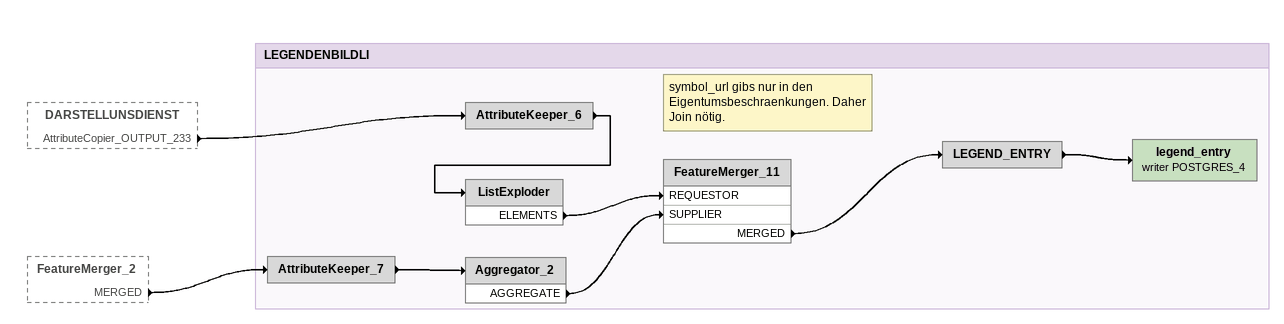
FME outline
DARSTELLUNSDIENST [outside]
    AttributeCopier_OUTPUT_233 -> AttributeKeeper_6
FeatureMerger_2 [outside]
    MERGED -> AttributeKeeper_7

Bookmark: LEGENDENBILDLI
AttributeKeeper_6
    -> ListExploder
ListExploder
    ELEMENTS -> FeatureMerger_11 [REQUESTOR]
AttributeKeeper_7
    -> Aggregator_2
Aggregator_2
    AGGREGATE -> FeatureMerger_11 [SUPPLIER]
Note: symbol_url gibs nur in den Eigentumsbeschraenkungen. Daher Join nötig.
FeatureMerger_11
    MERGED -> LEGEND_ENTRY
LEGEND_ENTRY
    -> legend_entry (writer POSTGRES_4)
legend_entry (writer POSTGRES_4)
